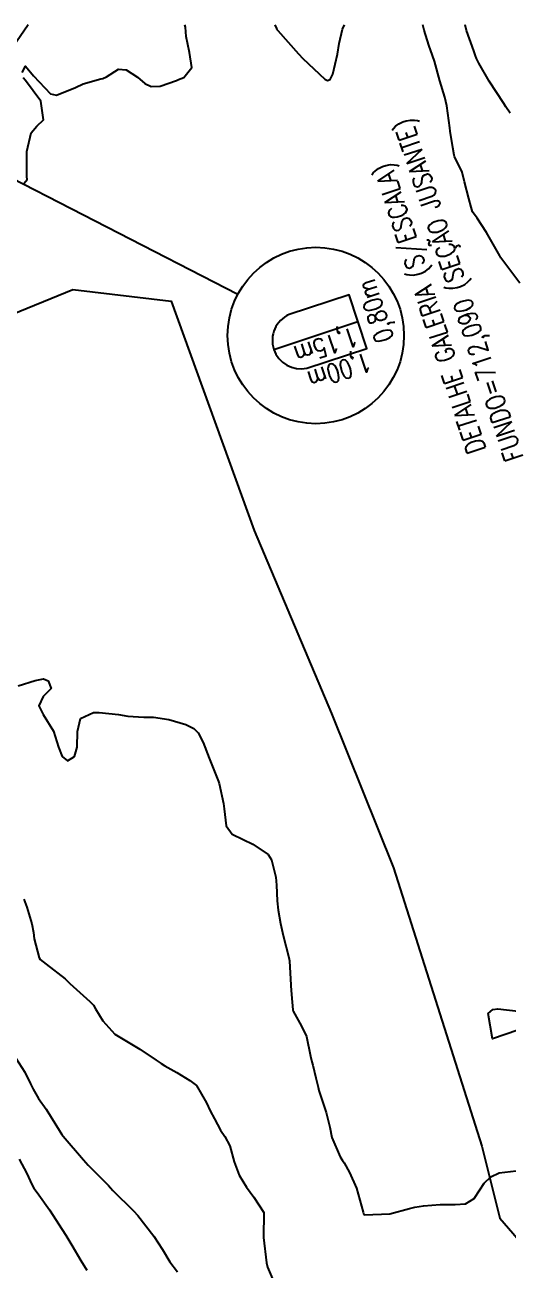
# Model space of a CAD drawing. Header units: metres. Extents: x 298520 to 308411, y 7433745 to 7450750.
# Drawn here: x 298809.7 to 298848.1, y 7450651.1 to 7450750 of the extents above; entities that cross this region are included whole.
import ezdxf

# ---------------------------------------------------------------- set-up
doc = ezdxf.new("R2010")
doc.units = ezdxf.units.M
doc.header["$LTSCALE"] = 10
doc.linetypes.add('CONTINUO', pattern=[0])
for name, color, linetype in [('Curvas de Nivel 1m', 11, 'Continuous'), ('Curvas de Nivel 5m', 15, 'Continuous'), ('Hidrografia', 140, 'Continuous'), ('TEXTO', 45, 'Continuous')]:
    doc.layers.add(name, color=color, linetype=linetype)
doc.styles.add('ROMANS', font='romans', dxfattribs={"height": 0.2})

msp = doc.modelspace()

# ---------------------------------------------------------------- linework, layer by layer
at = {"layer": 'Curvas de Nivel 1m', "flags": 128}
for points, elevation in [([(298809.482, 7450746.179), (298809.754, 7450746.673), (298810.398, 7450745.903), (298811.729, 7450744.482), (298812.221, 7450744.376), (298813.734, 7450744.983), (298814.325, 7450745.267), (298815.741, 7450745.663), (298815.89, 7450745.69), (298816.186, 7450745.836), (298817.136, 7450746.443), (298817.751, 7450746.38), (298818.635, 7450745.807), (298819.238, 7450745.298), (298819.736, 7450745.05), (298820.442, 7450745.077), (298821.741, 7450745.543), (298821.905, 7450745.604), (298822.331, 7450745.764), (298822.947, 7450746.566), (298822.775, 7450747.76), (298822.508, 7450749.04), (298822.459, 7450749.763), (298822.414, 7450749.95)], 711), ([(298829.54, 7450749.95), (298829.685, 7450749.672), (298829.719, 7450749.598), (298829.791, 7450749.504), (298831.417, 7450747.654), (298831.767, 7450747.285), (298833.516, 7450745.632), (298833.742, 7450745.547), (298833.938, 7450745.627), (298834.157, 7450746.034), (298834.534, 7450747.619), (298834.652, 7450748.487), (298834.924, 7450749.613), (298835.075, 7450749.95)], 711), ([(298848.994, 7450729.446), (298847.572, 7450731.355), (298847.506, 7450731.461), (298847.427, 7450731.609), (298846.369, 7450733.472), (298845.614, 7450734.595), (298845.255, 7450735.121), (298845.129, 7450735.487), (298844.957, 7450736.166), (298844.613, 7450737.496), (298844.412, 7450738.25), (298843.823, 7450739.508), (298843.782, 7450739.616), (298843.68, 7450740.214), (298843.468, 7450741.512), (298843.434, 7450741.776), (298843.204, 7450743.515), (298843.045, 7450744.202), (298842.65, 7450745.521), (298842.221, 7450747.063), (298842.061, 7450747.527), (298841.775, 7450748.339), (298841.398, 7450749.534), (298841.312, 7450749.95)], 712), ([(298848.226, 7450742.944), (298847.902, 7450743.458), (298847.725, 7450743.715), (298846.567, 7450745.472), (298845.757, 7450746.903), (298845.567, 7450747.289), (298845.496, 7450747.484), (298845.351, 7450747.904), (298844.78, 7450749.495), (298844.661, 7450749.95)], 713), ([(298809.645, 7450737.379), (298809.875, 7450737.682), (298809.867, 7450737.908), (298809.856, 7450739.723), (298809.856, 7450739.908), (298810.204, 7450741.388), (298810.661, 7450741.9), (298811.183, 7450742.412), (298810.957, 7450743.898), (298809.739, 7450745.53), (298809.57, 7450745.741)], 711), ([(298809.169, 7450697.491), (298810.513, 7450697.9), (298811.174, 7450698.038), (298811.55, 7450697.886), (298811.785, 7450697.266), (298811.16, 7450696.629), (298810.818, 7450695.895), (298811.143, 7450695.216), (298811.972, 7450693.882), (298812.368, 7450692.62), (298812.652, 7450691.875), (298813.099, 7450691.52), (298813.63, 7450691.862), (298813.859, 7450692.608), (298813.886, 7450693.859), (298814.108, 7450694.886), (298815.146, 7450695.371), (298815.603, 7450695.379), (298817.144, 7450695.214), (298817.869, 7450695.085), (298819.141, 7450695.003), (298819.921, 7450695.009), (298821.138, 7450694.808), (298822.48, 7450694.409), (298823.128, 7450694.088), (298823.461, 7450693.747), (298823.862, 7450692.996), (298824.331, 7450691.738), (298825.075, 7450689.898), (298825.121, 7450689.729), (298825.465, 7450688.132), (298825.525, 7450687.723), (298825.676, 7450686.357), (298826.152, 7450685.713), (298827.027, 7450685.284), (298827.79, 7450684.923), (298829.009, 7450684.1), (298829.283, 7450683.676), (298829.621, 7450682.303), (298829.684, 7450681.669), (298829.726, 7450680.424), (298829.815, 7450679.667), (298830.011, 7450678.605), (298830.21, 7450677.667), (298830.667, 7450675.911), (298830.711, 7450675.662), (298830.813, 7450673.731), (298830.815, 7450673.661), (298830.876, 7450672.978), (298830.982, 7450671.776), (298831.013, 7450671.658), (298831.661, 7450670.458), (298832.063, 7450669.642), (298832.383, 7450668.073), (298832.482, 7450667.635), (298832.556, 7450667.38), (298832.8, 7450666.367), (298832.977, 7450665.628), (298833.056, 7450665.361), (298833.636, 7450663.621), (298833.924, 7450662.446), (298834.074, 7450661.617), (298834.728, 7450660.093), (298834.925, 7450659.807), (298835.065, 7450659.605), (298835.468, 7450658.846), (298836.039, 7450657.597), (298836.56, 7450655.706), (298836.585, 7450655.591), (298836.672, 7450655.489), (298838.673, 7450655.56), (298840.233, 7450655.989), (298840.679, 7450656.1), (298841.346, 7450656.197), (298842.681, 7450656.313), (298843.868, 7450656.311), (298844.682, 7450656.365), (298845.373, 7450656.796), (298845.823, 7450657.479), (298846.173, 7450658.004), (298846.708, 7450658.499), (298847.359, 7450658.815), (298848.716, 7450658.992)], 712), ([(298809.607, 7450680.548), (298809.852, 7450679.907), (298810.258, 7450678.586), (298810.386, 7450677.898), (298810.441, 7450677.41), (298810.842, 7450675.891), (298810.911, 7450675.771), (298811.399, 7450675.392), (298812.888, 7450674.227), (298813.273, 7450673.866), (298814.869, 7450672.416), (298815.147, 7450672.127), (298815.317, 7450671.843), (298815.899, 7450670.88), (298816.843, 7450669.82), (298818.826, 7450668.64), (298820.135, 7450667.78), (298820.528, 7450667.492), (298820.809, 7450667.329), (298821.765, 7450666.798), (298822.797, 7450666.158), (298823.329, 7450665.745), (298824.128, 7450664.381), (298824.426, 7450663.733), (298824.757, 7450663.115), (298825.248, 7450662.223), (298825.588, 7450661.717), (298825.979, 7450660.955), (298826.328, 7450659.706), (298826.707, 7450658.647), (298827.295, 7450657.694), (298827.893, 7450656.896), (298828.673, 7450655.68), (298828.653, 7450653.68), (298828.882, 7450651.677), (298828.973, 7450651.323), (298829.688, 7450649.669)], 713), ([(298848.85, 7450670.157), (298846.843, 7450669.47), (298846.498, 7450671.474), (298846.866, 7450671.797), (298847.25, 7450671.848), (298848.865, 7450671.663)], 712), ([(298808.995, 7450667.917), (298809.707, 7450666.811), (298810.154, 7450665.9), (298810.354, 7450665.462), (298810.781, 7450664.735), (298811.38, 7450663.884), (298812.416, 7450662.205), (298812.634, 7450661.871), (298812.742, 7450661.729), (298814.359, 7450659.854), (298814.717, 7450659.441), (298816.329, 7450657.825), (298816.504, 7450657.636), (298816.689, 7450657.413), (298818.331, 7450655.803), (298818.669, 7450655.434), (298819.933, 7450653.787), (298820.637, 7450652.725), (298821.216, 7450651.771), (298821.827, 7450650.974)], 714)]:
    msp.add_lwpolyline(points, dxfattribs=dict(at, elevation=elevation))
at = {"layer": 'Curvas de Nivel 5m', "elevation": 715, "flags": 128}
msp.add_lwpolyline([(298809.243, 7450659.912), (298809.845, 7450658.764), (298810.254, 7450657.897), (298810.413, 7450657.617), (298810.687, 7450657.257), (298811.66, 7450655.88), (298812.657, 7450654.32), (298812.941, 7450653.867), (298813.431, 7450653.072), (298814.156, 7450651.855), (298814.615, 7450651.101)], dxfattribs=at)
at = {"layer": 'Hidrografia'}
msp.add_lwpolyline([(298809.953, 7450749.95), (298808.112, 7450747.255), (298807.021, 7450742.066), (298802.078, 7450738.295), (298796.208, 7450735.078), (298793.818, 7450728.177), (298797.351, 7450724.908), (298803.325, 7450724.804), (298813.508, 7450728.955), (298821.317, 7450728.017), (298827.908, 7450709.826), (298834.059, 7450695.287), (298838.97, 7450683.023), (298845.99, 7450660.936), (298847.422, 7450655.212), (298851.875, 7450650.101), (298861.845, 7450635.76), (298864.914, 7450627.828), (298866.276, 7450614.845), (298874.273, 7450593.073), (298877.674, 7450575.53)], dxfattribs=at)
at = {"layer": 'TEXTO', "linetype": 'CONTINUO'}
for points in [[(298784.969, 7450749.95, 0), (298826.615, 7450728.565, 0)], [(298832.096, 7450722.692, 0), (298836.846, 7450724.255, 0), (298835.439, 7450728.53, 0), (298830.69, 7450726.967, 0)], [(298829.465, 7450724.195, 0), (298836.142, 7450726.392, 0)]]:
    msp.add_polyline3d(points, dxfattribs=at)
msp.add_circle((298832.803, 7450725.294), 7, dxfattribs=at)
msp.add_arc((298831.613, 7450724.902), 2.262, 114.09794, 282.32876, dxfattribs=at)

# ---------------------------------------------------------------- texts
at = {"layer": 'TEXTO', "style": 'ROMANS', "width": 0.8}
for s, rotation, p in [('FUNDO=712,090 (SEÇÃO JUSANTE)', 108.21335, (298849.293, 7450715.624)), ('DETALHE GALERIA (S/ESCALA)', 108.21335, (298846.322, 7450716.237)), ('0,80m', 108.21335, (298839.025, 7450725.032)), ('1,15m', 198.21335, (298835.837, 7450725.992)), ('1,00m', 198.21335, (298836.902, 7450723.989))]:
    msp.add_text(s, height=1.5, rotation=rotation, dxfattribs=at).set_placement(p)

doc.saveas('drawing.dxf')
